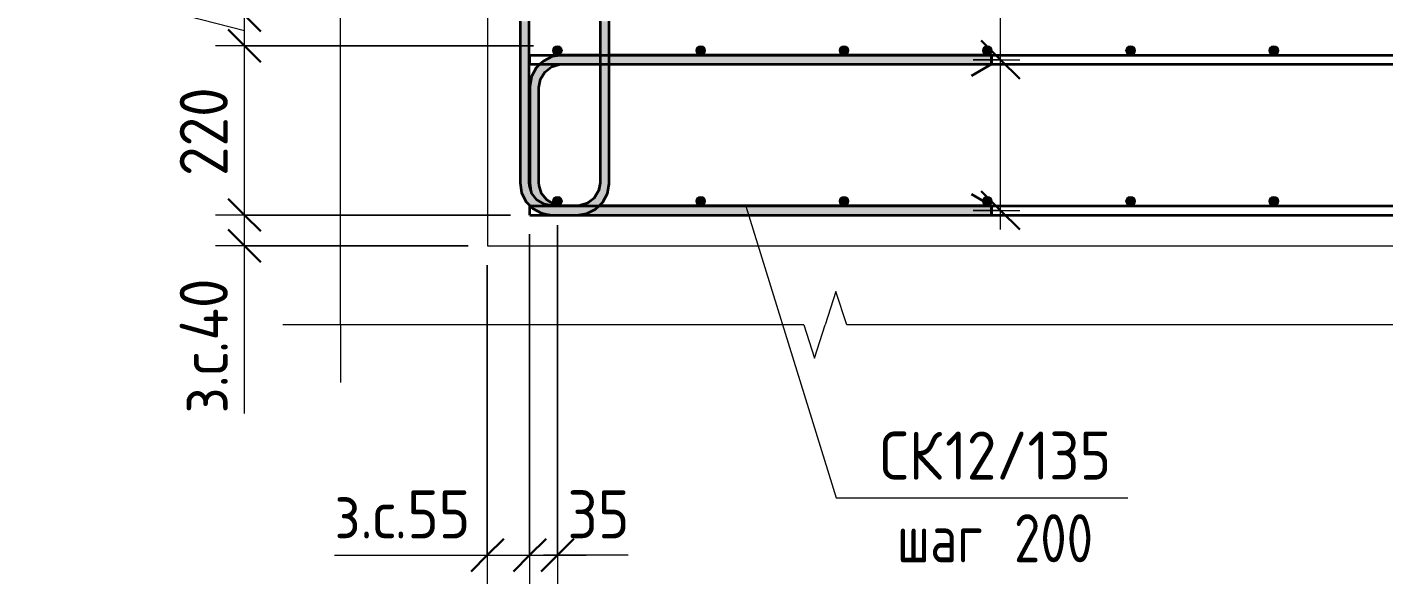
# Model space of a CAD drawing. Header units: millimetres. Extents: x -39853 to 12393, y -4903 to 80275.
# Drawn here: x -2572 to -810, y -3550 to -2826 of the extents above; entities that cross this region are included whole.
import ezdxf

# ---------------------------------------------------------------- set-up
doc = ezdxf.new("R2010")
doc.units = ezdxf.units.MM
for name, color, linetype, lineweight in [('AA_Dim', 7, 'Continuous', 9), ('AA_Dim-25', 7, 'Continuous', 9), ('AA_Oformlenie', 7, 'Continuous', 9), ('AA_Vinoska', 7, 'Continuous', 9), ('KR_Armatura', 7, 'Continuous', 20), ('KR_Armatura_Tonkie', 7, 'Continuous', 20), ('KR_Fundament', 7, 'Continuous', 20)]:
    doc.layers.add(name, color=color, linetype=linetype, lineweight=lineweight)
doc.styles.add('ISOCPEUR_6', font='isocpeur.ttf', dxfattribs={"width": 0.9, "height": 62.5})
doc.styles.add('ISOCPEUR_7', font='isocpeur.ttf', dxfattribs={"width": 0.8, "height": 62.5})
doc.dimstyles.new('00_Точн_3_знака__прозр__2', dxfattribs={"dimscale": 304.8, "dimtxt": 62.248823, "dimasz": 0.139436, "dimexe": 0.123031, "dimexo": 0.082021, "dimgap": 0.008202, "dimtad": 1, "dimdec": 3, "dimrnd": 0.001, "dimdsep": 46, "dimtxsty": 'ISOCPEUR_6', "dimblk1": 'OBLIQUE', "dimblk2": 'OBLIQUE', "dimsah": 1, "dimcen": 0.09, "dimdle": 0.123031, "dimazin": 0, "dimtfac": 1, "dimtdec": 4, "dimtix": 1, "dimtmove": 1, "dimatfit": 3, "dimfxl": 1, "dimtvp": 1, "dimtolj": 1, "dimtzin": 0, "dimlwd": 18, "dimlwe": 18, "dimarcsym": 2})
doc.dimstyles.new('00_Точн_3_знака__прозр__3', dxfattribs={"dimscale": 304.8, "dimtxt": 62.248823, "dimasz": 0.139436, "dimexe": 0.123031, "dimexo": 0.082021, "dimgap": 0.008202, "dimtad": 1, "dimdec": 3, "dimrnd": 0.001, "dimdsep": 46, "dimtxsty": 'ISOCPEUR_6', "dimblk1": 'OBLIQUE', "dimblk2": 'OBLIQUE', "dimsah": 1, "dimcen": 0.09, "dimdle": 0.123031, "dimazin": 0, "dimtfac": 1, "dimtdec": 4, "dimtix": 1, "dimtmove": 0, "dimatfit": 3, "dimfxl": 1, "dimtvp": 1, "dimtolj": 1, "dimtzin": 0, "dimlwd": 18, "dimlwe": 18, "dimarcsym": 2})
doc.dimstyles.new('05_Округл_5мм__прозр__2', dxfattribs={"dimscale": 304.8, "dimtxt": 62.248823, "dimasz": 0.139436, "dimexe": 0.123031, "dimexo": 0.082021, "dimgap": 0.008202, "dimtad": 1, "dimdec": 0, "dimrnd": 5, "dimdsep": 46, "dimtxsty": 'ISOCPEUR_6', "dimblk1": 'OBLIQUE', "dimblk2": 'OBLIQUE', "dimsah": 1, "dimcen": 0.09, "dimdle": 0.123031, "dimazin": 0, "dimtfac": 1, "dimtdec": 4, "dimtix": 1, "dimtmove": 1, "dimatfit": 3, "dimfxl": 1, "dimtvp": 1, "dimtolj": 1, "dimtzin": 0, "dimlwd": 18, "dimlwe": 18, "dimarcsym": 2})
doc.dimstyles.new('10_Раскладка_арматуры_с_засечками', dxfattribs={"dimscale": 304.8, "dimtxt": 0.18, "dimasz": 0.164042, "dimexe": 0.082021, "dimexo": 0, "dimgap": 0, "dimtad": 1, "dimdec": 3, "dimrnd": 0.001, "dimdsep": 46, "dimtxsty": 'ISOCPEUR_7', "dimblk1": 'OBLIQUE', "dimblk2": 'OBLIQUE', "dimsah": 1, "dimcen": 0.09, "dimdle": 0.082021, "dimazin": 0, "dimtfac": 1, "dimtdec": 4, "dimtix": 1, "dimtmove": 0, "dimatfit": 3, "dimfxl": 1, "dimtvp": 1, "dimtolj": 1, "dimtzin": 0, "dimlwd": 18, "dimlwe": 18, "dimarcsym": 2})

# ---------------------------------------------------------------- blocks, each defined once
blk = doc.blocks.new('350_Стержень П торец СК-СГ _НесАрм_РабПлоск_ - 350_Стержень П торец СК-СГ _НесАрм_РабПлоск_-4145518-1-1 Армирование')
at = {"layer": 'KR_Armatura_Tonkie', "lineweight": 35}
for points in [[(34969.9, -2904), (34981.9, -2904), (34983.1, -2895.7), (34985.9, -2889), (34990.7, -2882.8), (34997.7, -2877.7), (35004.1, -2875), (35011.9, -2873.8), (35011.9, -2862), (35001, -2863.4), (34990.9, -2867.6), (34981.8, -2874.8), (34975.3, -2883.5), (34971.3, -2893.1), (34970.6, -2898.2)], [(34974.3, -3028), (34981.9, -3028), (34981.6, -2904), (34969.9, -2904), (34970.1, -3028), (34972.9, -3028)], [(34999.3, -3058), (35011.9, -3058), (35003.6, -3056.8), (34996.9, -3054), (34990.7, -3049.2), (34985.9, -3043), (34982.9, -3035.8), (34981.7, -3028), (34969.9, -3028), (34971.5, -3038.8), (34973.8, -3043.7), (34978.5, -3049.6), (34984.3, -3054), (34992.5, -3057.1), (34997.7, -3057.8)], [(35569.9, -3070), (35569.9, -3058), (35060.2, -3058.3), (35052.3, -3064.4), (35042.1, -3068.6), (35031.3, -3070), (35271.1, -3070)]]:
    blk.add_hatch(color=256, dxfattribs=at).paths.add_polyline_path(points)
h = blk.add_hatch(color=256, dxfattribs=at)
h.paths.add_polyline_path([(35569.9, -2874), (35569.9, -2862), (35073.3, -2862.3), (35073.3, -2874), (35271.1, -2874)])
h.paths.add_polyline_path([(35043.3, -2874), (35061.3, -2873.8), (35061.3, -2862), (35011.9, -2862.2), (35011.9, -2874)])
for p, q in [((35061.3, -2862), (35011.9, -2862)), ((35569.9, -2862), (35073.3, -2862)), ((35569.9, -2862), (35569.9, -2874)), ((35569.9, -2873.8), (35569.9, -2862.2)), ((35011.9, -2874), (35061.3, -2874)), ((35073.3, -2874), (35569.9, -2874)), ((35569.9, -2874), (35543.9, -2889)), ((34969.9, -2904), (34969.9, -3028)), ((34981.9, -3028), (34981.9, -2904)), ((34969.9, -3028), (34971.5, -3038.8)), ((35569.9, -3058), (35543.9, -3043)), ((35031.3, -3058), (35011.9, -3058)), ((35569.9, -3058), (35060.6, -3058)), ((35569.9, -3058), (35569.9, -3070)), ((35569.9, -3069.8), (35569.9, -3058.2)), ((35011.9, -3070), (35569.9, -3070))]:
    blk.add_line(p, q, dxfattribs=at)
at = {"layer": 'KR_Armatura_Tonkie', "lineweight": 35, "flags": 128}
for points in [[(35011.9, -2862), (34999.2, -2864), (34987.7, -2869.7), (34983.2, -2874)], [(34983.2, -2874), (34978.4, -2878.6), (34972.3, -2889.9), (34969.9, -2902.5), (34969.9, -2904)], [(34981.9, -2904), (34983.8, -2893.3), (34989.4, -2884.1), (34998, -2877.4), (35008.3, -2874.2), (35011.9, -2874)], [(35011.9, -3058), (35001.2, -3056), (34992, -3050.4), (34985.3, -3041.9), (34982.1, -3031.5), (34981.9, -3028)]]:
    blk.add_lwpolyline(points, dxfattribs=at)
blk = doc.blocks.new('265_Выпуск П одной длины _НесАрм_РабПлоск_ - В1 _d12_ t250-4071037-1-1 Армирование')
at = {"layer": 'KR_Armatura_Tonkie', "lineweight": 35}
h = blk.add_hatch(color=256, dxfattribs=at)
h.paths.add_polyline_path([(34963.3, -3028), (34969.3, -3028), (34969.1, -2818), (34957.3, -2818), (34957.5, -3028), (34961.7, -3028)])
h.paths.add_polyline_path([(34961.7, -2802), (34969.3, -2802), (34969.1, -2302), (34957.3, -2302), (34957.5, -2802), (34960.7, -2802)])
h = blk.add_hatch(color=256, dxfattribs=at)
h.paths.add_polyline_path([(35065.7, -3028), (35073.3, -3028), (35073.1, -2818), (35061.3, -2818), (35061.5, -3028), (35064.8, -3028)])
h.paths.add_polyline_path([(35065.7, -2802), (35073.3, -2802), (35073.1, -2761.5), (35072.9, -2760), (35073.3, -2754.8), (35073.1, -2561.5), (35072.9, -2560), (35073.3, -2554.8), (35073, -2361.1), (35073, -2358.9), (35073.3, -2354.8), (35073.1, -2302), (35061.3, -2302), (35061.5, -2802), (35064.9, -2802)])
for points in [[(34999.3, -3070), (34999.3, -3058), (34991.5, -3057), (34984.1, -3053.9), (34978.1, -3049.2), (34973.2, -3042.7), (34970.3, -3035.7), (34969.1, -3028), (34957.3, -3028), (34958.7, -3038.9), (34962.9, -3049), (34970, -3058), (34978.3, -3064.4), (34988.4, -3068.6), (34997.7, -3069.8)], [(35031.3, -3070), (35042.1, -3068.6), (35052.5, -3064.2), (35061, -3057.7), (35067.6, -3049), (35071.8, -3038.9), (35073.1, -3028), (35061.3, -3028), (35060.2, -3035.8), (35057.3, -3043), (35052.5, -3049.2), (35046, -3054.1), (35038.9, -3057), (35031.3, -3058.2), (35031.3, -3069.8)], [(35020.5, -3070), (35031.3, -3069.8), (35031.3, -3058), (34999.3, -3058.2), (34999.3, -3070)]]:
    blk.add_hatch(color=256, dxfattribs=at).paths.add_polyline_path(points)
for p, q in [((34957.3, -2302), (34957.3, -2802)), ((34957.3, -2302), (34968.9, -2302)), ((34968.9, -2302), (34957.5, -2302)), ((34969.1, -2302), (34969.3, -2302)), ((34969.3, -2802), (34969.3, -2302)), ((34969.3, -2302), (34984.3, -2328)), ((35060.9, -2302.7), (35046.3, -2328)), ((35061.3, -2302), (35060.9, -2302.7)), ((35061.3, -2302), (35061.3, -2802)), ((35061.3, -2302), (35072.9, -2302)), ((35072.9, -2302), (35061.5, -2302)), ((35073.1, -2302), (35073.3, -2302)), ((35073.3, -2358), (35073.3, -2302)), ((35073.3, -2558), (35073.3, -2362)), ((35073.3, -2758), (35073.3, -2562)), ((35073.3, -2802), (35073.3, -2762)), ((34957.3, -2818), (34957.3, -3028)), ((34969.3, -3028), (34969.3, -2818)), ((35061.3, -2818), (35061.3, -2862)), ((35073.3, -2862), (35073.3, -2818)), ((35061.3, -2862), (35061.3, -2874)), ((35073.3, -2874), (35073.3, -2862)), ((35061.3, -2874), (35061.3, -3028)), ((35073.3, -3028), (35073.3, -2874)), ((35031.3, -3058), (34999.3, -3058)), ((34999.3, -3070), (35031.3, -3070))]:
    blk.add_line(p, q, dxfattribs=at)
at = {"layer": 'KR_Armatura_Tonkie', "lineweight": 35, "flags": 128}
for points in [[(34957.3, -3028), (34959.2, -3040.7), (34964.9, -3052.2), (34970.5, -3058)], [(34999.3, -3058), (34988.6, -3056), (34979.3, -3050.4), (34972.7, -3041.9), (34969.5, -3031.5), (34969.3, -3028)], [(35061.3, -3028), (35059.3, -3038.7), (35053.7, -3047.9), (35045.2, -3054.6), (35034.8, -3057.8), (35031.3, -3058)], [(35060, -3058), (35064.7, -3053.4), (35070.8, -3042.1), (35073.2, -3029.5), (35073.3, -3028)], [(34970.5, -3058), (34973.8, -3061.4), (34985.1, -3067.5), (34997.7, -3070), (34999.3, -3070)], [(35031.3, -3070), (35044, -3068), (35055.5, -3062.3), (35060, -3058)]]:
    blk.add_lwpolyline(points, dxfattribs=at)
blk = doc.blocks.new('265_Выпуск П одной длины _НесАрм_РабПлоск_ - В1 _d12_ t250-V7-1-1 Армирование')
at = {"layer": 'KR_Armatura_Tonkie', "lineweight": 35}
for p, q in [((34957.3, -2302), (34957.3, -2348)), ((34968.9, -2302), (34957.5, -2302)), ((34957.5, -2302), (34968.9, -2302)), ((34969.3, -2348), (34969.3, -2302)), ((34969.3, -2302), (34984.3, -2328)), ((35060.9, -2302.7), (35046.3, -2328)), ((35061.3, -2302), (35060.9, -2302.7)), ((35061.3, -2302), (35061.3, -2348)), ((35061.5, -2302), (35072.9, -2302)), ((35072.9, -2302), (35061.5, -2302)), ((35073.3, -2348), (35073.3, -2302)), ((34957.3, -2356), (34957.3, -2365)), ((34969.3, -2365), (34969.3, -2356)), ((35061.3, -2356), (35061.3, -2365)), ((35073.3, -2358), (35073.3, -2356)), ((35073.3, -2365), (35073.3, -2362)), ((34957.3, -2373), (34957.3, -2748)), ((34969.3, -2748), (34969.3, -2373)), ((35061.3, -2373), (35061.3, -2748)), ((35073.3, -2558), (35073.3, -2373)), ((35073.3, -2748), (35073.3, -2562)), ((34957.3, -2756), (34957.3, -2764.9)), ((34969.3, -2764.9), (34969.3, -2756)), ((35061.3, -2756), (35061.3, -2764.9)), ((35073.3, -2758), (35073.3, -2756)), ((35073.3, -2764.9), (35073.3, -2762)), ((34957.3, -2773), (34957.3, -2802)), ((34969.3, -2802), (34969.3, -2773)), ((35061.3, -2773), (35061.3, -2802)), ((35073.3, -2802), (35073.3, -2773)), ((34957.3, -2818), (34957.3, -3028)), ((34969.3, -3028), (34969.3, -2818)), ((35061.3, -2818), (35061.3, -2862)), ((35073.3, -2862), (35073.3, -2818)), ((35061.3, -2874), (35061.3, -3028)), ((35073.3, -3028), (35073.3, -2874)), ((35061.3, -3028), (35059.5, -3037.5)), ((34971, -3036.4), (34969.9, -3033)), ((35053.1, -3048.4), (35045.6, -3054.3)), ((35058.5, -3040), (35054.5, -3046.5)), ((35031.3, -3058), (35011.9, -3058)), ((35043.7, -3055), (35036.3, -3057.3)), ((34999.3, -3070), (35031.3, -3070))]:
    blk.add_line(p, q, dxfattribs=at)
at = {"layer": 'KR_Armatura_Tonkie', "lineweight": 35, "flags": 128}
for points in [[(35072.7, -3032.4), (35073.2, -3029.5), (35073.3, -3028)], [(34959.1, -3039.8), (34959.2, -3040.7), (34960.6, -3043.4)], [(35069.4, -3044.7), (35070.8, -3042.1), (35071.1, -3040.6)], [(34964.2, -3050.7), (34964.9, -3052.2), (34966.9, -3054.3)], [(34972.2, -3059.7), (34973.8, -3061.4), (34975.9, -3062.5)], [(34982.5, -3066.1), (34985.1, -3067.5), (34986.6, -3067.8)], [(35063, -3055.1), (35064.7, -3053.4), (35065.8, -3051.4)], [(34994.9, -3069.4), (34997.7, -3070), (34999.3, -3070)]]:
    blk.add_lwpolyline(points, dxfattribs=at)
blk = doc.blocks.new('011_Прямоугольник обрыва _ЭлУзла_ - 011_Прямоугольник обрыва _ЭлУзла_-4172188-1-1 Армирование')
at = {"layer": 'AA_Oformlenie'}
for p, q in [((34723.9, -3212.8), (34723.9, -1462.1)), ((35326.2, -3212.8), (34723.9, -3212.8)), ((36585.7, -3212.8), (35381.8, -3212.8))]:
    blk.add_line(p, q, dxfattribs=at)
blk = doc.blocks.new('DIMBLOCK76-1-1 Армирование')
at = {"layer": 'AA_Dim-25', "lineweight": 30}
for p, q in [((-1307.7, -2868), (-1332.7, -2843)), ((-1307.7, -2868), (-1282.7, -2893)), ((-1307.7, -3064), (-1332.7, -3039)), ((-1307.7, -3064), (-1282.7, -3089))]:
    blk.add_line(p, q, dxfattribs=at)
at = {"layer": 'AA_Dim-25', "lineweight": 18}
for p, q in [((-1307.7, -3089), (-1307.7, -2843)), ((-1343.1, -2868), (-1282.7, -2868)), ((-1307.7, -2868), (-1343.1, -2868)), ((-1343.1, -3064), (-1282.7, -3064)), ((-1307.7, -3064), (-1343.1, -3064))]:
    blk.add_line(p, q, dxfattribs=at)
blk = doc.blocks.new('_Oblique')
at = {"color": 0, "linetype": 'ByBlock', "lineweight": -2}
blk.add_line((-0.5, -0.5), (0.5, 0.5), dxfattribs=at)
blk = doc.blocks.new('DIMBLOCK86-1-1 Армирование')
at = {"layer": 'AA_Dim-25', "lineweight": 30}
for p, q in [((-2289.9, -3070), (-2311.2, -3048.8)), ((-2289.9, -3070), (-2268.7, -3091.2)), ((-2289.9, -3110), (-2311.2, -3088.8)), ((-2289.9, -3110), (-2268.7, -3131.2))]:
    blk.add_line(p, q, dxfattribs=at)
at = {"layer": 'AA_Dim-25', "lineweight": 18}
for p, q in [((-1944.4, -3070), (-2327.4, -3070)), ((-2289.9, -3147.5), (-2289.9, -3070)), ((-2289.9, -3070), (-1944.4, -3070)), ((-2289.9, -3113.8), (-2289.9, -3090)), ((-1999.4, -3110), (-2327.4, -3110)), ((-2289.9, -3110), (-1999.4, -3110)), ((-2289.9, -3328), (-2289.9, -3113.8))]:
    blk.add_line(p, q, dxfattribs=at)
at = {"layer": 'AA_Dim-25', "color": 0, "lineweight": 18, "insert": (-2374.1, -3328), "char_height": 62.5, "width": 226.969, "attachment_point": 1, "rotation": 90, "line_spacing_factor": 1.149209, "style": 'ISOCPEUR_6'}
blk.add_mtext('з.с.40', dxfattribs=at)
blk = doc.blocks.new('DIMBLOCK87-1-1 Армирование')
at = {"layer": 'AA_Dim-25', "lineweight": 30}
for p, q in [((-2289.9, -2850), (-2311.2, -2828.8)), ((-2289.9, -2850), (-2268.7, -2871.2)), ((-2289.9, -3070), (-2311.2, -3048.8)), ((-2289.9, -3070), (-2268.7, -3091.2))]:
    blk.add_line(p, q, dxfattribs=at)
at = {"layer": 'AA_Dim-25', "lineweight": 18}
for p, q in [((-1914.4, -2850), (-2327.4, -2850)), ((-2289.9, -3070), (-2289.9, -2850)), ((-2289.9, -2850), (-1914.4, -2850)), ((-1944.4, -3070), (-2327.4, -3070)), ((-2289.9, -3070), (-1944.4, -3070))]:
    blk.add_line(p, q, dxfattribs=at)
at = {"layer": 'AA_Dim-25', "color": 0, "lineweight": 18, "insert": (-2374.1, -3019.3), "char_height": 62.5, "width": 142.215, "attachment_point": 1, "rotation": 90, "line_spacing_factor": 1.149209, "style": 'ISOCPEUR_6'}
blk.add_mtext('220', dxfattribs=at)
blk = doc.blocks.new('DIMBLOCK88-1-1 Армирование')
at = {"layer": 'AA_Dim-25', "lineweight": 18}
for p, q in [((-2487.9, -2564.9), (-2487.9, -2779.1)), ((-2487.9, -2779.1), (-2289.9, -2830)), ((-2289.9, -2850), (-2289.9, -2772.5)), ((-1999.4, -2810), (-2327.4, -2810)), ((-2289.9, -2810), (-1999.4, -2810)), ((-1914.4, -2850), (-2327.4, -2850)), ((-2289.9, -2850), (-1914.4, -2850))]:
    blk.add_line(p, q, dxfattribs=at)
at = {"layer": 'AA_Dim-25', "lineweight": 30}
for p, q in [((-2289.9, -2810), (-2311.2, -2788.8)), ((-2289.9, -2810), (-2268.7, -2831.2)), ((-2289.9, -2850), (-2311.2, -2828.8)), ((-2289.9, -2850), (-2268.7, -2871.2))]:
    blk.add_line(p, q, dxfattribs=at)
at = {"layer": 'AA_Dim-25', "color": 0, "lineweight": 18, "insert": (-2572.1, -2754.1), "char_height": 62.5, "width": 226.969, "attachment_point": 1, "rotation": 90, "line_spacing_factor": 1.149209, "style": 'ISOCPEUR_6'}
blk.add_mtext('з.с.40', dxfattribs=at)
blk = doc.blocks.new('DIMBLOCK89-1-1 Армирование')
at = {"layer": 'AA_Dim-25', "lineweight": 18}
for p, q in [((-2289.9, -2638.1), (-2289.9, -2742.1)), ((-2289.9, -2742.1), (-2289.9, -2785)), ((-1969.4, -2760), (-2327.4, -2760)), ((-2289.9, -2847.5), (-2289.9, -2760)), ((-2289.9, -2760), (-1969.4, -2760)), ((-1999.4, -2810), (-2327.4, -2810)), ((-2289.9, -2810), (-1999.4, -2810))]:
    blk.add_line(p, q, dxfattribs=at)
at = {"layer": 'AA_Dim-25', "lineweight": 30}
for p, q in [((-2289.9, -2760), (-2311.2, -2738.8)), ((-2289.9, -2760), (-2268.7, -2781.3)), ((-2289.9, -2810), (-2311.2, -2788.8)), ((-2289.9, -2810), (-2268.7, -2831.2))]:
    blk.add_line(p, q, dxfattribs=at)
at = {"layer": 'AA_Dim-25', "color": 0, "lineweight": 18, "insert": (-2374.1, -2717.1), "char_height": 62.5, "width": 94.81, "attachment_point": 1, "rotation": 90, "line_spacing_factor": 1.149209, "style": 'ISOCPEUR_6'}
blk.add_mtext('50', dxfattribs=at)
blk = doc.blocks.new('042_М_Арматуры - Диам длина поз _ Комментарий-3662934-1-1 Армирование')
at = {"layer": 'AA_Vinoska'}
blk.add_line((35634.9, -2662.1), (35984.9, -2662.1), dxfattribs=at)
blk = doc.blocks.new('DIMBLOCK116-1-1 Армирование')
at = {"layer": 'AA_Dim-25', "lineweight": 18}
for p, q in [((-1919.4, -3095), (-1919.4, -3549.7)), ((-1919.4, -3512.2), (-1919.4, -3095)), ((-1974.4, -3135), (-1974.4, -3549.7)), ((-1974.4, -3512.2), (-1974.4, -3135)), ((-2173.1, -3512.2), (-1965, -3512.2)), ((-2011.9, -3512.2), (-1919.4, -3512.2)), ((-1965, -3512.2), (-1946.9, -3512.2))]:
    blk.add_line(p, q, dxfattribs=at)
at = {"layer": 'AA_Dim-25', "lineweight": 30}
for p, q in [((-1974.4, -3512.2), (-1953.1, -3490.9)), ((-1919.4, -3512.2), (-1898.1, -3490.9)), ((-1974.4, -3512.2), (-1995.6, -3533.4)), ((-1919.4, -3512.2), (-1940.6, -3533.4))]:
    blk.add_line(p, q, dxfattribs=at)
at = {"layer": 'AA_Dim-25', "color": 0, "lineweight": 18, "insert": (-2173.1, -3428), "char_height": 62.5, "width": 219.786, "attachment_point": 1, "line_spacing_factor": 1.149209, "style": 'ISOCPEUR_6'}
blk.add_mtext('з.с.55', dxfattribs=at)
blk = doc.blocks.new('DIMBLOCK117-1-1 Армирование')
at = {"layer": 'AA_Dim-25', "lineweight": 18}
for p, q in [((-1883.4, -3083), (-1883.4, -3549.7)), ((-1883.4, -3512.2), (-1883.4, -3083)), ((-1919.4, -3095), (-1919.4, -3549.7)), ((-1919.4, -3512.2), (-1919.4, -3095)), ((-1919.4, -3512.2), (-1845.9, -3512.2)), ((-1895.3, -3512.2), (-1901.4, -3512.2)), ((-1791.3, -3512.2), (-1895.3, -3512.2))]:
    blk.add_line(p, q, dxfattribs=at)
at = {"layer": 'AA_Dim-25', "lineweight": 30}
for p, q in [((-1919.4, -3512.2), (-1898.1, -3490.9)), ((-1883.4, -3512.2), (-1862.1, -3490.9)), ((-1919.4, -3512.2), (-1940.6, -3533.4)), ((-1883.4, -3512.2), (-1904.6, -3533.4))]:
    blk.add_line(p, q, dxfattribs=at)
at = {"layer": 'AA_Dim-25', "color": 0, "lineweight": 18, "insert": (-1870.3, -3428), "char_height": 62.5, "width": 94.81, "attachment_point": 1, "line_spacing_factor": 1.149209, "style": 'ISOCPEUR_6'}
blk.add_mtext('35', dxfattribs=at)

msp = doc.modelspace()

# ---------------------------------------------------------------- hatches: boundary and pattern name
at = {"layer": 'KR_Armatura'}
h = msp.add_hatch(color=256, dxfattribs=at)
edge = h.paths.add_edge_path()
edge.add_arc((-1883.3501, -2856), 6, 0, 360)
for points in [[(-1886.3501, -2861.1962), (-1880.3501, -2861.1962), (-1877.3501, -2856), (-1880.3501, -2850.8038), (-1886.3501, -2850.8038), (-1889.3501, -2856)], [(-1700.1682, -2861.1962), (-1694.1682, -2861.1962), (-1691.1682, -2856), (-1694.1682, -2850.8038), (-1700.1682, -2850.8038), (-1703.1682, -2856)], [(-1513.9864, -2861.1962), (-1507.9864, -2861.1962), (-1504.9864, -2856), (-1507.9864, -2850.8038), (-1513.9864, -2850.8038), (-1516.9864, -2856)], [(-1327.8046, -2861.1962), (-1321.8046, -2861.1962), (-1318.8046, -2856), (-1321.8046, -2850.8038), (-1327.8046, -2850.8038), (-1330.8046, -2856)], [(-1141.6228, -2861.1962), (-1135.6228, -2861.1962), (-1132.6228, -2856), (-1135.6228, -2850.8038), (-1141.6228, -2850.8038), (-1144.6228, -2856)], [(-955.441, -2861.1962), (-949.441, -2861.1962), (-946.441, -2856), (-949.441, -2850.8038), (-955.441, -2850.8038), (-958.441, -2856)], [(-1886.3501, -3057.1962), (-1880.3501, -3057.1962), (-1877.3501, -3052), (-1880.3501, -3046.8038), (-1886.3501, -3046.8038), (-1889.3501, -3052)], [(-1700.1682, -3057.1962), (-1694.1682, -3057.1962), (-1691.1682, -3052), (-1694.1682, -3046.8038), (-1700.1682, -3046.8038), (-1703.1682, -3052)], [(-1513.9864, -3057.1962), (-1507.9864, -3057.1962), (-1504.9864, -3052), (-1507.9864, -3046.8038), (-1513.9864, -3046.8038), (-1516.9864, -3052)], [(-1327.8046, -3057.1962), (-1321.8046, -3057.1962), (-1318.8046, -3052), (-1321.8046, -3046.8038), (-1327.8046, -3046.8038), (-1330.8046, -3052)], [(-1141.6228, -3057.1962), (-1135.6228, -3057.1962), (-1132.6228, -3052), (-1135.6228, -3046.8038), (-1141.6228, -3046.8038), (-1144.6228, -3052)], [(-955.441, -3057.1962), (-949.441, -3057.1962), (-946.441, -3052), (-949.441, -3046.8038), (-955.441, -3046.8038), (-958.441, -3052)]]:
    msp.add_hatch(color=256, dxfattribs=at).paths.add_polyline_path(points)
h = msp.add_hatch(color=256, dxfattribs=at)
edge = h.paths.add_edge_path()
edge.add_arc((-1697.1682, -2856), 6, 0, 360)
h = msp.add_hatch(color=256, dxfattribs=at)
edge = h.paths.add_edge_path()
edge.add_arc((-1510.9864, -2856), 6, 0, 360)
h = msp.add_hatch(color=256, dxfattribs=at)
edge = h.paths.add_edge_path()
edge.add_arc((-1324.8046, -2856), 6, 0, 360)
h = msp.add_hatch(color=256, dxfattribs=at)
edge = h.paths.add_edge_path()
edge.add_arc((-1138.6228, -2856), 6, 0, 360)
h = msp.add_hatch(color=256, dxfattribs=at)
edge = h.paths.add_edge_path()
edge.add_arc((-952.441, -2856), 6, 0, 360)
h = msp.add_hatch(color=256, dxfattribs=at)
edge = h.paths.add_edge_path()
edge.add_arc((-1883.3501, -3052), 6, 0, 360)
h = msp.add_hatch(color=256, dxfattribs=at)
edge = h.paths.add_edge_path()
edge.add_arc((-1697.1682, -3052), 6, 0, 360)
h = msp.add_hatch(color=256, dxfattribs=at)
edge = h.paths.add_edge_path()
edge.add_arc((-1510.9864, -3052), 6, 0, 360)
h = msp.add_hatch(color=256, dxfattribs=at)
edge = h.paths.add_edge_path()
edge.add_arc((-1324.8046, -3052), 6, 0, 360)
h = msp.add_hatch(color=256, dxfattribs=at)
edge = h.paths.add_edge_path()
edge.add_arc((-1138.6228, -3052), 6, 0, 360)
h = msp.add_hatch(color=256, dxfattribs=at)
edge = h.paths.add_edge_path()
edge.add_arc((-952.441, -3052), 6, 0, 360)

# ---------------------------------------------------------------- linework, layer by layer
at = {"layer": 'AA_Vinoska'}
for p, q in [((-1307.7957, -2876.1394), (-1307.7957, -2662.1439)), ((-1638.7309, -3058.4434), (-1521.225, -3437.9295)), ((-1521.4539, -3169.5112), (-1535.531, -3212.8363)), ((-1507.3767, -3212.8363), (-1521.4539, -3169.5112)), ((-2165.3017, -3212.8363), (-2240.3017, -3212.8363)), ((-2165.3017, -3212.8363), (-2165.3017, -3287.8363)), ((-1563.031, -3212.8363), (-1549.281, -3256.1376)), ((-1549.281, -3256.1376), (-1535.531, -3212.8363)), ((-1521.225, -3437.9295), (-1492.3302, -3437.9295))]:
    msp.add_line(p, q, dxfattribs=at)
at = {"layer": 'KR_Armatura'}
for p, q in [((-1886.3501, -2850.8038), (-1889.3501, -2856)), ((-1880.3501, -2850.8038), (-1886.3501, -2850.8038)), ((-1877.3501, -2856), (-1880.3501, -2850.8038)), ((-1700.1682, -2850.8038), (-1703.1682, -2856)), ((-1694.1682, -2850.8038), (-1700.1682, -2850.8038)), ((-1691.1682, -2856), (-1694.1682, -2850.8038)), ((-1513.9864, -2850.8038), (-1516.9864, -2856)), ((-1507.9864, -2850.8038), (-1513.9864, -2850.8038)), ((-1504.9864, -2856), (-1507.9864, -2850.8038)), ((-1327.8046, -2850.8038), (-1330.8046, -2856)), ((-1321.8046, -2850.8038), (-1327.8046, -2850.8038)), ((-1318.8046, -2856), (-1321.8046, -2850.8038)), ((-1141.6228, -2850.8038), (-1144.6228, -2856)), ((-1135.6228, -2850.8038), (-1141.6228, -2850.8038)), ((-1132.6228, -2856), (-1135.6228, -2850.8038)), ((-955.441, -2850.8038), (-958.441, -2856)), ((-949.441, -2850.8038), (-955.441, -2850.8038)), ((-946.441, -2856), (-949.441, -2850.8038)), ((-1889.3501, -2856), (-1886.3501, -2861.1962)), ((-1886.3501, -2861.1962), (-1880.3501, -2861.1962)), ((-1880.3501, -2861.1962), (-1877.3501, -2856)), ((-1703.1682, -2856), (-1700.1682, -2861.1962)), ((-1700.1682, -2861.1962), (-1694.1682, -2861.1962)), ((-1694.1682, -2861.1962), (-1691.1682, -2856)), ((-1516.9864, -2856), (-1513.9864, -2861.1962)), ((-1513.9864, -2861.1962), (-1507.9864, -2861.1962)), ((-1507.9864, -2861.1962), (-1504.9864, -2856)), ((-1330.8046, -2856), (-1327.8046, -2861.1962)), ((-1327.8046, -2861.1962), (-1321.8046, -2861.1962)), ((-1321.8046, -2861.1962), (-1318.8046, -2856)), ((-1144.6228, -2856), (-1141.6228, -2861.1962)), ((-1141.6228, -2861.1962), (-1135.6228, -2861.1962)), ((-1135.6228, -2861.1962), (-1132.6228, -2856)), ((-958.441, -2856), (-955.441, -2861.1962)), ((-955.441, -2861.1962), (-949.441, -2861.1962)), ((-949.441, -2861.1962), (-946.441, -2856)), ((-1886.3501, -3046.8038), (-1889.3501, -3052)), ((-1880.3501, -3046.8038), (-1886.3501, -3046.8038)), ((-1877.3501, -3052), (-1880.3501, -3046.8038)), ((-1700.1682, -3046.8038), (-1703.1682, -3052)), ((-1694.1682, -3046.8038), (-1700.1682, -3046.8038)), ((-1691.1682, -3052), (-1694.1682, -3046.8038)), ((-1513.9864, -3046.8038), (-1516.9864, -3052)), ((-1507.9864, -3046.8038), (-1513.9864, -3046.8038)), ((-1504.9864, -3052), (-1507.9864, -3046.8038)), ((-1327.8046, -3046.8038), (-1330.8046, -3052)), ((-1321.8046, -3046.8038), (-1327.8046, -3046.8038)), ((-1318.8046, -3052), (-1321.8046, -3046.8038)), ((-1141.6228, -3046.8038), (-1144.6228, -3052)), ((-1135.6228, -3046.8038), (-1141.6228, -3046.8038)), ((-1132.6228, -3052), (-1135.6228, -3046.8038)), ((-955.441, -3046.8038), (-958.441, -3052)), ((-949.441, -3046.8038), (-955.441, -3046.8038)), ((-946.441, -3052), (-949.441, -3046.8038)), ((-1889.3501, -3052), (-1886.3501, -3057.1962)), ((-1886.3501, -3057.1962), (-1880.3501, -3057.1962)), ((-1880.3501, -3057.1962), (-1877.3501, -3052)), ((-1703.1682, -3052), (-1700.1682, -3057.1962)), ((-1700.1682, -3057.1962), (-1694.1682, -3057.1962)), ((-1694.1682, -3057.1962), (-1691.1682, -3052)), ((-1516.9864, -3052), (-1513.9864, -3057.1962)), ((-1513.9864, -3057.1962), (-1507.9864, -3057.1962)), ((-1507.9864, -3057.1962), (-1504.9864, -3052)), ((-1330.8046, -3052), (-1327.8046, -3057.1962)), ((-1327.8046, -3057.1962), (-1321.8046, -3057.1962)), ((-1321.8046, -3057.1962), (-1318.8046, -3052)), ((-1144.6228, -3052), (-1141.6228, -3057.1962)), ((-1141.6228, -3057.1962), (-1135.6228, -3057.1962)), ((-1135.6228, -3057.1962), (-1132.6228, -3052)), ((-958.441, -3052), (-955.441, -3057.1962)), ((-955.441, -3057.1962), (-949.441, -3057.1962)), ((-949.441, -3057.1962), (-946.441, -3052))]:
    msp.add_line(p, q, dxfattribs=at)
for centre in [(-1883.3501, -2856), (-1697.1682, -2856), (-1510.9864, -2856), (-1324.8046, -2856), (-1138.6228, -2856), (-952.441, -2856), (-1883.3501, -3052), (-1697.1682, -3052), (-1510.9864, -3052), (-1324.8046, -3052), (-1138.6228, -3052), (-952.441, -3052)]:
    msp.add_circle(centre, 6, dxfattribs=at)
at = {"layer": 'KR_Armatura_Tonkie', "lineweight": 35}
for p, q in [((-1919.3501, -2862), (200.6499, -2862)), ((-1919.3501, -2874), (-1919.3501, -2862)), ((-1919.3501, -2874), (200.6499, -2874)), ((-1919.3501, -3058), (200.6499, -3058)), ((-1919.3501, -3070), (-1919.3501, -3058)), ((-1919.3501, -3070), (200.6499, -3070))]:
    msp.add_line(p, q, dxfattribs=at)
at = {"layer": 'KR_Fundament'}
for p, q in [((-1974.3501, -2810), (-1974.3501, -3110)), ((-1974.3501, -3110), (255.6499, -3110))]:
    msp.add_line(p, q, dxfattribs=at)

# ---------------------------------------------------------------- block references
at = {"layer": 'AA_Oformlenie'}
msp.add_blockref('011_Прямоугольник обрыва _ЭлУзла_ - 011_Прямоугольник обрыва _ЭлУзла_-4172188-1-1 Армирование', (-36889.2244, 0), dxfattribs=at)
at = {"layer": 'AA_Vinoska'}
msp.add_blockref('042_М_Арматуры - Диам длина поз _ Комментарий-3662934-1-1 Армирование', (-37127.2577, -775.7856), dxfattribs=at)
at = {"layer": 'KR_Armatura_Tonkie', "lineweight": 35}
for name in ['265_Выпуск П одной длины _НесАрм_РабПлоск_ - В1 _d12_ t250-4071037-1-1 Армирование', '265_Выпуск П одной длины _НесАрм_РабПлоск_ - В1 _d12_ t250-V7-1-1 Армирование', '350_Стержень П торец СК-СГ _НесАрм_РабПлоск_ - 350_Стержень П торец СК-СГ _НесАрм_РабПлоск_-4145518-1-1 Армирование']:
    msp.add_blockref(name, (-36889.2244, 0), dxfattribs=at)

# ---------------------------------------------------------------- texts
at = {"layer": 'AA_Vinoska', "char_height": 62.5, "attachment_point": 1}
for s, insert, width, style in [('СК', (-1464.4641, -3351.5769), 102.816422, 'ISOCPEUR_6'), ('12/135', (-1379.6321, -3351.5769), 263.354344, 'ISOCPEUR_6'), (' 200', (-1321.9037, -3459.0532), 166.751, 'ISOCPEUR_7'), ('шаг', (-1442.2891, -3459.0532), 145.907125, 'ISOCPEUR_7')]:
    msp.add_mtext(s, dxfattribs=dict(at, insert=insert, width=width, style=style))

# ---------------------------------------------------------------- dimensions: what is measured, and where the dimension line sits
at = {"layer": 'AA_Dim', "lineweight": 18}
for base, p1, p2, override, picture, middle in [((-2289.9079, -2810), (-1889.3501, -2850), (-1974.3501, -2810), {"dimpost": 'з.с.<>', "dimfxl": 93.941471}, 'DIMBLOCK88-1-1 Армирование', (-2530.4347, -2640.5997)), ((-2289.9079, -2760), (-1974.3501, -2810), (-1944.3501, -2760), {"dimpost": '<>', "dimfxl": 58.309519}, 'DIMBLOCK89-1-1 Армирование', (-2332.3947, -2669.6627)), ((-2289.9079, -3070), (-1974.3501, -3110), (-1919.3501, -3070), {"dimpost": 'з.с.<>', "dimfxl": 68.007353}, 'DIMBLOCK86-1-1 Армирование', (-2332.3947, -3214.4917))]:
    dim = msp.add_linear_dim(base=base, p1=p1, p2=p2, angle=90, dimstyle='00_Точн_3_знака__прозр__2', override=override, dxfattribs=at)
    dim.commit()
    dim.dimension.update_dxf_attribs({"geometry": picture, "text_midpoint": middle, "dimtype": 160, "text_rotation": 90})
for base, p1, p2, dimstyle, override, picture, middle in [((-2289.9079, -2850), (-1919.3501, -3070), (-1889.3501, -2850), '00_Точн_3_знака__прозр__3', {"dimpost": '<>', "dimfxl": 222.036033}, 'DIMBLOCK87-1-1 Армирование', (-2323.6579, -2960)), ((-1307.7033, -2868), (-1343.0586, -3064), (-1343.0586, -2868), '10_Раскладка_арматуры_с_засечками', {"dimpost": '<>', "dimfxl": 196}, 'DIMBLOCK76-1-1 Армирование', (-1338.9533, -2966))]:
    dim = msp.add_linear_dim(base=base, p1=p1, p2=p2, angle=90, dimstyle=dimstyle, override=override, dxfattribs=at)
    dim.commit()
    dim.dimension.update_dxf_attribs({"geometry": picture, "text_midpoint": middle})
for base, p1, p2, override, picture, middle in [((-1883.3501, -3512.1989), (-1919.3501, -3070), (-1883.3501, -3058), {"dimpost": '<>', "dimfxl": 37.947332}, 'DIMBLOCK117-1-1 Армирование', (-1822.8555, -3469.7121)), ((-1919.3501, -3512.1989), (-1974.3501, -3110), (-1919.3501, -3070), {"dimpost": 'з.с.<>', "dimfxl": 68.007353}, 'DIMBLOCK116-1-1 Армирование', (-2063.2498, -3469.7121))]:
    dim = msp.add_linear_dim(base=base, p1=p1, p2=p2, dimstyle='05_Округл_5мм__прозр__2', override=override, dxfattribs=at)
    dim.commit()
    dim.dimension.update_dxf_attribs({"geometry": picture, "text_midpoint": middle, "dimtype": 160})

doc.saveas('drawing.dxf')
